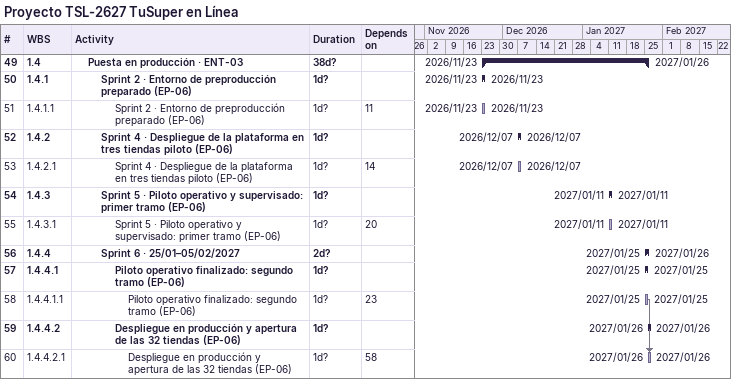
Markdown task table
Proyecto TSL-2627 TuSuper en Línea

| ID | WBS | Task | Duration | Start | Finish | Predecessors |
|---|---|---|---|---|---|---|
| 49 | 1.4 | **Puesta en producción · ENT-03** | 38d? | 2026-11-23 | 2027-01-26 |  |
| 50 | 1.4.1 | **Sprint 2 · Entorno de preproducción preparado (EP-06)** | 1d? | 2026-11-23 | 2026-11-23 |  |
| 51 | 1.4.1.1 | Sprint 2 · Entorno de preproducción preparado (EP-06) | 1d? | 2026-11-23 | 2026-11-23 | 11 |
| 52 | 1.4.2 | **Sprint 4 · Despliegue de la plataforma en tres tiendas piloto (EP-06)** | 1d? | 2026-12-07 | 2026-12-07 |  |
| 53 | 1.4.2.1 | Sprint 4 · Despliegue de la plataforma en tres tiendas piloto (EP-06) | 1d? | 2026-12-07 | 2026-12-07 | 14 |
| 54 | 1.4.3 | **Sprint 5 · Piloto operativo y supervisado: primer tramo (EP-06)** | 1d? | 2027-01-11 | 2027-01-11 |  |
| 55 | 1.4.3.1 | Sprint 5 · Piloto operativo y supervisado: primer tramo (EP-06) | 1d? | 2027-01-11 | 2027-01-11 | 20 |
| 56 | 1.4.4 | **Sprint 6 · 25/01–05/02/2027** | 2d? | 2027-01-25 | 2027-01-26 |  |
| 57 | 1.4.4.1 | **Piloto operativo finalizado: segundo tramo (EP-06)** | 1d? | 2027-01-25 | 2027-01-25 |  |
| 58 | 1.4.4.1.1 | Piloto operativo finalizado: segundo tramo (EP-06) | 1d? | 2027-01-25 | 2027-01-25 | 23 |
| 59 | 1.4.4.2 | **Despliegue en producción y apertura de las 32 tiendas (EP-06)** | 1d? | 2027-01-26 | 2027-01-26 |  |
| 60 | 1.4.4.2.1 | Despliegue en producción y apertura de las 32 tiendas (EP-06) | 1d? | 2027-01-26 | 2027-01-26 | 58 |
